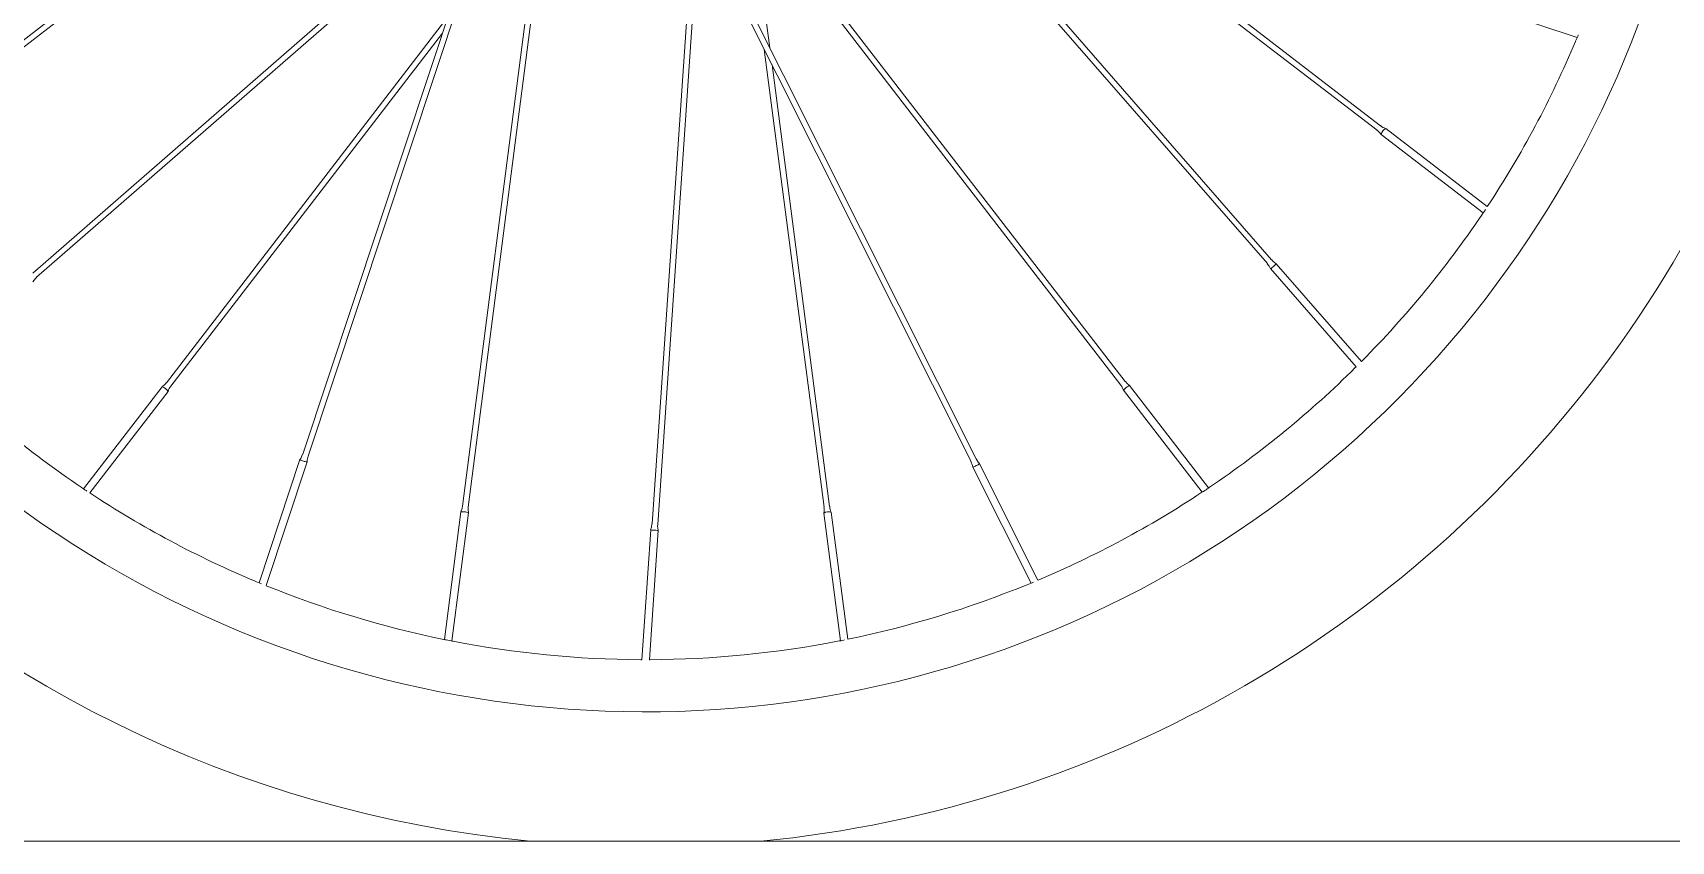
# Model space of a CAD drawing. Header units: millimetres. Extents: x -752 to 12520, y -224 to 3430.
# Drawn here: x 8055.4 to 8496.7, y 2430.4 to 2648.2 of the extents above; entities that cross this region are included whole.
import ezdxf

# ---------------------------------------------------------------- set-up
doc = ezdxf.new("R2010")
doc.units = ezdxf.units.MM
doc.layers.add('ZANO_R', color=7, linetype='Continuous', lineweight=0)

msp = doc.modelspace()

# ---------------------------------------------------------------- linework, layer by layer
at = {"layer": 'ZANO_R'}
for p, q in [((8163.45, 2731.66), (8022.66, 2622.98)), ((8023.59, 2621.78), (8164.38, 2730.45)), ((8278.96, 2711.08), (8387.91, 2586.06)), ((8389.06, 2587.06), (8281.81, 2710.13)), ((8183.79, 2702.69), (8128.06, 2534.69)), ((8129.5, 2534.21), (8185.24, 2702.21)), ((8193.84, 2697.09), (8171.12, 2520.69)), ((8172.64, 2520.49), (8195.35, 2696.89)), ((8318.88, 2697.83), (8417.46, 2622.01)), ((8180.4, 2692.46), (8055.38, 2583.52)), ((8239.77, 2694.13), (8348.44, 2553.33)), ((8349.65, 2554.27), (8240.97, 2695.06)), ((8418.38, 2623.22), (8323.28, 2696.37)), ((8056.38, 2582.37), (8179.45, 2689.62)), ((8228.7, 2690.99), (8308.09, 2532.78)), ((8309.45, 2533.46), (8230.06, 2691.67)), ((8233.54, 2681.35), (8222.17, 2515.92)), ((8253.88, 2644.21), (8248.91, 2682.28)), ((8223.69, 2515.81), (8234.88, 2678.68)), ((8438.16, 2658), (8471.39, 2646.97)), ((8167.15, 2652.54), (8091.34, 2553.97)), ((8092.54, 2553.04), (8165.7, 2648.14)), ((8252.4, 2643.76), (8268.49, 2520.45)), ((8270, 2520.65), (8254.48, 2639.62)), ((8447.15, 2601.42), (8419.78, 2622.47)), ((8418.54, 2620.86), (8446.05, 2599.7)), ((8388.76, 2584.7), (8411.81, 2558.24)), ((8413.25, 2559.68), (8390.29, 2586.03)), ((8090.18, 2552.88), (8069.02, 2525.37)), ((8070.74, 2524.27), (8091.79, 2551.64)), ((8349.2, 2551.94), (8370.37, 2524.51)), ((8372.07, 2525.63), (8350.81, 2553.18)), ((8127.32, 2533.26), (8116.3, 2500.04)), ((8118.19, 2499.3), (8129.25, 2532.62)), ((8308.57, 2531.25), (8324.27, 2499.96)), ((8326.13, 2500.78), (8310.39, 2532.16)), ((8170.67, 2519.16), (8166.25, 2484.79)), ((8168.24, 2484.4), (8172.69, 2518.9)), ((8268.44, 2518.86), (8272.93, 2484.45)), ((8274.92, 2484.89), (8270.45, 2519.13)), ((8221.81, 2514.35), (8219.4, 2479.34)), ((8221.44, 2479.35), (8223.83, 2514.22)), ((7818.91, 2430.45), (10064, 2430.45)), ((8189.35, 2430.45), (8220.37, 2430.45)), ((8220.37, 2430.45), (8251.4, 2430.45))]:
    msp.add_line(p, q, dxfattribs=at)
at = {"layer": 'ZANO_R', "flags": 128}
for points in [[(8471.66, 2647.67), (8471.65, 2647.64), (8471.51, 2647.27), (8471.34, 2646.88), (8471.18, 2646.51), (8471.04, 2646.2), (8470.94, 2646), (8470.9, 2645.91), (8470.9, 2645.91)], [(8390.29, 2586.03), (8389.36, 2586.74), (8389.09, 2587.08)], [(8055.36, 2581.14), (8056.06, 2582.07), (8056.4, 2582.34)], [(8387.88, 2586.03), (8388.44, 2585.33), (8388.72, 2584.69)], [(8390.29, 2586.03), (8390.29, 2586.03), (8390.24, 2585.96), (8390.09, 2585.8), (8389.85, 2585.58), (8389.56, 2585.32), (8389.26, 2585.07), (8389.01, 2584.86), (8388.83, 2584.73), (8388.76, 2584.7), (8388.76, 2584.7)], [(8413.38, 2559.82), (8413.36, 2559.8), (8413.25, 2559.68)], [(8411.86, 2558.28), (8411.71, 2558.14), (8411.6, 2558.05), (8411.6, 2558.05)], [(8348.41, 2553.31), (8348.73, 2552.91), (8349.18, 2551.94)], [(8350.82, 2553.2), (8350.13, 2553.73), (8349.67, 2554.29)], [(8128.05, 2534.69), (8127.54, 2533.59), (8127.3, 2533.28)], [(8129.28, 2532.63), (8129.27, 2533.13), (8129.51, 2534.2)], [(8310.41, 2532.19), (8310.05, 2532.54), (8309.46, 2533.47)], [(8308.08, 2532.78), (8308.5, 2531.65), (8308.54, 2531.25)], [(8069.94, 2524.77), (8069.7, 2524.92), (8069.34, 2525.15), (8069, 2525.39), (8068.71, 2525.6), (8068.5, 2525.76), (8068.39, 2525.84), (8068.39, 2525.84)], [(8372.36, 2525.84), (8372.36, 2525.84), (8372.25, 2525.76), (8372.04, 2525.6), (8371.74, 2525.39), (8371.4, 2525.15), (8371.05, 2524.92), (8370.72, 2524.71), (8370.46, 2524.56), (8370.3, 2524.47), (8370.27, 2524.45)], [(8171.09, 2520.69), (8171.03, 2520.18), (8170.66, 2519.17)], [(8172.71, 2518.91), (8172.6, 2519.77), (8172.67, 2520.49)], [(8222.13, 2515.92), (8222.03, 2515.03), (8221.78, 2514.37)], [(8223.84, 2514.22), (8223.68, 2515.37), (8223.73, 2515.81)], [(8223.83, 2514.22), (8223.76, 2514.2), (8223.53, 2514.2), (8223.2, 2514.21), (8222.82, 2514.23), (8222.43, 2514.26), (8222.1, 2514.29), (8221.88, 2514.33), (8221.81, 2514.35), (8221.81, 2514.36)], [(8168.6, 2484.33), (8168.61, 2484.33), (8168.51, 2484.34), (8168.29, 2484.38), (8167.95, 2484.43), (8167.56, 2484.5), (8167.14, 2484.58), (8166.75, 2484.67), (8166.43, 2484.75), (8166.21, 2484.8), (8166.12, 2484.83), (8166.13, 2484.82)]]:
    msp.add_lwpolyline(points, dxfattribs=at)
at = {"layer": 'ZANO_R'}
for centre, radius, start, end in [((8220.37, 2751.05), 322.1, 19.4696, 264.4729), ((8220.37, 2751.05), 322.1, 275.5275, 13.6653), ((8220.37, 2751.05), 285.75, 180, 13.5897), ((8220.37, 2751.05), 271.7, 326.5823, 337.2346), ((8415.92, 2619.43), 2.98, 28.9208, 59.3683), ((8420.45, 2625.29), 2.89, 224.8794, 256.4063), ((8420.91, 2620.32), 2.43, 117.6719, 167.195), ((8430.87, 2610.38), 18.56, 322.4258, 328.2411), ((8220.37, 2751.05), 271.7, 315.2654, 325.9859), ((8220.37, 2751.05), 271.7, 225.2655, 235.9859), ((8220.37, 2751.05), 271.7, 304.0141, 314.7358), ((8089.64, 2550.51), 2.43, 27.6717, 77.1951), ((8088.75, 2555.5), 2.98, 298.9368, 329.3525), ((8094.61, 2550.97), 2.89, 134.9041, 166.383), ((8350.93, 2550.95), 1.99, 120.4682, 150.3161), ((8351.32, 2551.25), 1.99, 105.0119, 134.8576), ((8128.64, 2535.11), 2.27, 234.4252, 260.3306), ((8129.46, 2535.54), 2.92, 245.855, 265.9111), ((8308.2, 2533.5), 2.27, 279.4368, 305.3207), ((8308.47, 2534.37), 2.92, 290.843, 310.9227), ((8220.37, 2751.05), 271.7, 236.5823, 247.235), ((8265.57, 2519.7), 2.98, 343.9246, 14.3649), ((8272.92, 2520.64), 2.89, 179.8738, 211.4141), ((8220.37, 2751.05), 271.7, 292.9088, 303.4843), ((8171.2, 2517.24), 1.99, 75.4679, 105.3162), ((8171.69, 2517.18), 1.99, 60.0106, 89.8592), ((8269.73, 2516.81), 2.43, 72.6725, 122.1952), ((8123.45, 2517.11), 18.51, 243.6516, 249.5643), ((8220.37, 2751.05), 271.7, 247.9088, 258.4839), ((8220.37, 2751.05), 271.7, 281.5823, 292.2361), ((8318.04, 2515.14), 16.41, 288.2835, 294.9469), ((8220.37, 2751.05), 271.7, 259.0156, 269.7354), ((8220.37, 2751.05), 271.7, 270.2643, 280.9837), ((8269.74, 2502.79), 18.62, 277.4005, 283.2257), ((8220.02, 2492.73), 13.4, 266.1254, 267.3348), ((8220.78, 2491.73), 12.4, 273.0506, 273.9218)]:
    msp.add_arc(centre, radius, start, end, dxfattribs=at)

doc.saveas('drawing.dxf')
